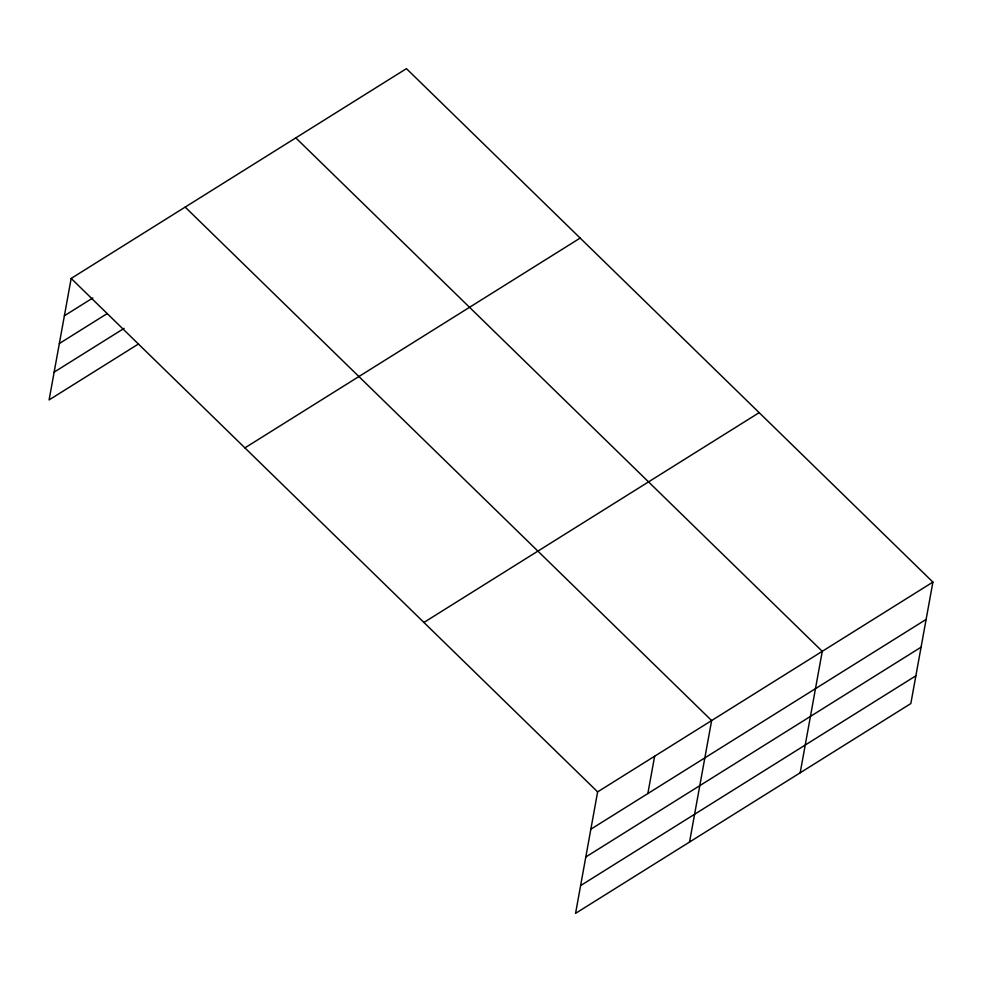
<?xml version="1.0" encoding="UTF-8"?>
<svg xmlns="http://www.w3.org/2000/svg" width="982" height="982" viewBox="0 0 982 982"><rect width="100%" height="100%" fill="white"/><g stroke="black" fill="none" stroke-linecap="round" stroke-linejoin="round"><path stroke-width="1.47" d="M932.9 582.093L597.633 791.885L575.562 913.358L910.83 703.566L932.9 582.093L406.438 68.642L71.17 278.434L49.1 399.907L138.474 343.982M647.85 793.554L654.638 756.226M689.548 842.028L711.631 720.555L185.168 207.104M800.183 772.797L822.265 651.324L295.803 137.873M64.395 315.762L92.885 297.927M59.35 343.528L107.271 313.54M54.145 372.141L124.1 328.369M244.911 447.878L580.166 238.074M423.905 622.453L759.172 412.649M590.857 829.213L926.112 619.421M585.812 856.979L921.067 647.187M580.608 885.592L915.875 675.8M71.17 278.434L597.633 791.885"/></g></svg>
